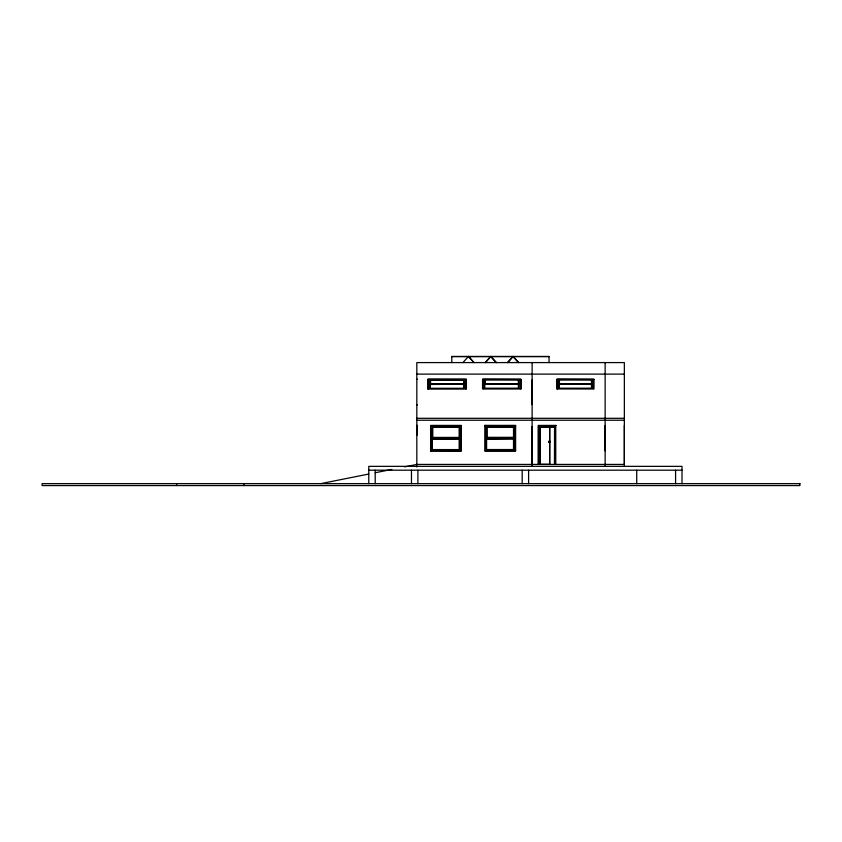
<?xml version="1.0" encoding="UTF-8"?>
<svg xmlns="http://www.w3.org/2000/svg" width="842" height="842" viewBox="0 0 842 842"><rect width="100%" height="100%" fill="white"/><g stroke="black" fill="none" stroke-linecap="round" stroke-linejoin="round"><path stroke-width="1.26" d="M417.548 425.421L416.822 425.421L416.801 435.082L416.853 425.684M416.895 434.988L416.895 425.684M428.915 388.415L428.904 384.331L465.447 384.268L428.915 384.457M431.378 449.586L431.367 438.682M483.487 388.373L483.476 384.278L520.019 384.226L483.476 384.215M485.613 449.544L485.602 438.64M556.92 388.909L556.92 379.3L593.999 379.3L593.999 388.909L556.92 388.857L556.909 379.3L593.947 379.437M557.836 388.373L557.825 384.278L593.084 384.226L557.825 384.215M624.354 425.421L624.354 464.426L416.822 464.426L404.644 466.868M460.606 438.682L431.378 439.04M514.851 438.64L485.613 438.987M593.084 384.278L557.836 384.405M520.019 384.278L483.487 384.405M430.683 425.673L461.29 425.673M531.891 426.683L531.734 464.426M548.879 442.039L548.805 441.145L549.321 441.713M548.973 441.745L549.352 441.408M549.205 441.618L550.163 441.734M430.62 450.891L461.363 450.975L461.332 425.421L430.609 425.421L430.62 451.028M484.918 450.733L515.557 450.733M461.29 425.62L430.683 425.62M462.942 362.586L468.51 356.429L474.088 362.586M485.234 362.586L490.812 356.429L496.38 362.586M485.413 362.586L490.812 356.429M507.537 362.586L513.104 356.429L518.683 362.586M507.705 362.586L513.104 356.429M482.571 379.437L482.54 388.909L520.977 388.909L520.924 379.3L482.529 379.3L520.924 379.437M427.968 388.909L466.394 388.909L466.394 379.3L427.968 379.3L427.947 388.962L427.968 379.3L466.394 379.353L466.31 388.867M320.739 483.645L368.775 474.035M375.185 472.751L391.835 469.426M451.796 356.629L549.047 356.629M416.822 374.111L624.354 374.111M416.822 379.3L417.432 379.3M427.999 379.563L466.352 379.563M482.571 379.51L520.924 379.51M556.951 379.51L593.947 379.51M532.07 379.858L532.06 404.613M463.784 383.857L430.567 383.857L430.567 380.058L463.784 380.058L463.732 383.805M428.904 383.973L465.447 383.973M483.476 383.92L520.019 383.92M557.699 383.92L593.084 383.92M416.822 404.855L417.432 404.855M416.822 418.306L624.354 418.306M416.822 420.232L624.354 420.232M484.845 425.421L515.609 425.368L515.609 450.975L484.845 450.975L484.845 425.368M555.983 425.421L538.27 425.421L538.27 464.426M605.135 425.421L605.124 450.849M555.752 425.642L538.501 425.642L538.501 464.426M484.887 425.936L515.567 425.936M430.641 425.978L461.332 425.978M554.794 426.557L539.459 426.557L539.459 464.426M539.669 426.694L554.562 426.778L554.457 464.426M554.457 426.883L539.796 426.883L539.796 464.426M431.399 437.735L431.262 425.957L431.367 450.786M431.367 438.535L460.606 438.535M485.602 438.482L514.851 438.482M514.188 438.977L513.515 438.977L513.515 449.544L486.602 449.544L486.602 438.977M549.942 441.176L548.805 442.092M549.352 441.829L549.942 442.061M430.683 450.786L461.321 450.786M539.669 464.31L549.731 464.31L549.731 426.694M368.775 470.194L682.009 470.194M520.956 388.857L520.882 379.51M513.104 356.629L518.504 362.586M490.812 356.629L496.212 362.586M473.92 362.586L468.51 356.429M550.163 441.503L548.931 441.513M682.009 483.645L682.009 466.352L368.775 466.352L368.775 483.645M675.579 470.194L675.579 483.645M636.72 470.194L636.72 483.645M624.354 466.352L624.354 362.586L416.822 362.586L416.822 466.994M605.135 362.586L605.135 466.352M593.084 379.51L593.084 388.815M591.758 383.889L591.758 379.921L559.141 379.921L559.141 383.889M591.758 384.32L591.758 388.457L558.741 388.457L558.741 384.32M591.473 380.005L591.473 383.805L559.425 383.805L559.425 380.005M591.473 384.405L591.473 388.373L559.025 388.373L559.025 384.405M557.825 379.51L557.825 388.815M557.309 384.099L557.309 388.741M555.752 425.421L555.752 464.426M549.637 426.715L549.637 464.426M549.047 362.586L549.047 356.429L451.796 356.429L451.796 362.586M540.28 426.694L540.28 464.31M539.554 426.652L539.69 464.426M532.123 362.586L532.123 466.352M528.608 470.194L528.608 483.645M522.177 470.194L522.177 483.645M520.019 379.51L520.019 388.815M518.651 383.889L518.651 379.921L484.845 379.921L484.845 383.889M518.651 384.32L518.651 388.457L484.424 388.457L484.424 384.32M518.356 380.005L518.356 383.805L485.139 383.805L485.139 380.005M518.356 384.405L518.356 388.373L484.718 388.373L484.718 384.405M514.851 425.936L514.851 450.733M485.602 425.936L485.602 450.733M483.476 379.51L483.476 388.815M465.447 379.563L465.447 388.867M464.079 383.941L464.079 379.974L430.273 379.974L430.273 383.941M464.079 384.373L464.079 388.499L429.852 388.499L429.852 384.373M463.784 384.457L463.784 388.415L430.146 388.415L430.146 384.457M460.606 425.978L460.606 450.786M459.279 439.029L459.279 449.586L432.367 449.586L432.367 439.029M430.936 425.873L430.936 450.575M428.904 379.563L428.904 388.867M417.895 470.194L417.895 483.645M411.464 470.194L411.464 483.645M375.206 470.194L375.206 483.645M243.875 483.645L243.875 485.571M176.609 483.645L176.609 485.571M484.918 425.62L515.567 425.726L484.918 425.568M513.757 427.02L486.697 427.02L486.697 437.598L513.757 437.598L513.757 427.02M459.511 427.062L432.462 427.062L432.462 437.64L459.511 437.64L459.511 427.062M459.279 427.294L432.693 427.294L432.693 437.419L459.279 437.419L459.279 427.294M513.515 427.241L486.939 427.241L486.939 437.366L513.515 437.366L513.515 427.241M513.757 438.756L486.371 438.756L486.371 449.765L513.757 449.765L513.757 438.756M459.511 438.798L432.125 438.798L432.125 449.817L459.511 449.817L459.511 438.798M799.9 483.645L42.1 483.645L42.1 485.571L799.9 485.571L799.9 483.645"/></g></svg>
